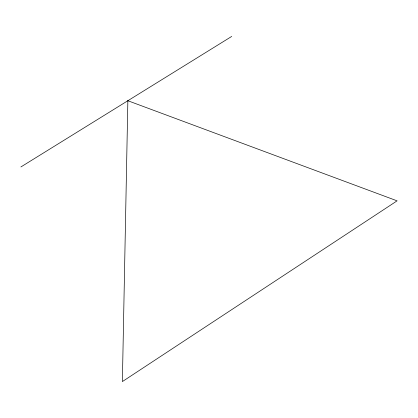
<?xml version="1.0" encoding="UTF-8"?>
<svg xmlns="http://www.w3.org/2000/svg" width="418" height="418" viewBox="0 0 418 418"><rect width="100%" height="100%" fill="white"/><g stroke="black" fill="none" stroke-linecap="round" stroke-linejoin="round"><path stroke-width="0.63" d="M20.9 166.949L231.713 36.429M127.861 100.728L122.38 381.571L397.1 200.844L127.861 100.728"/></g></svg>
